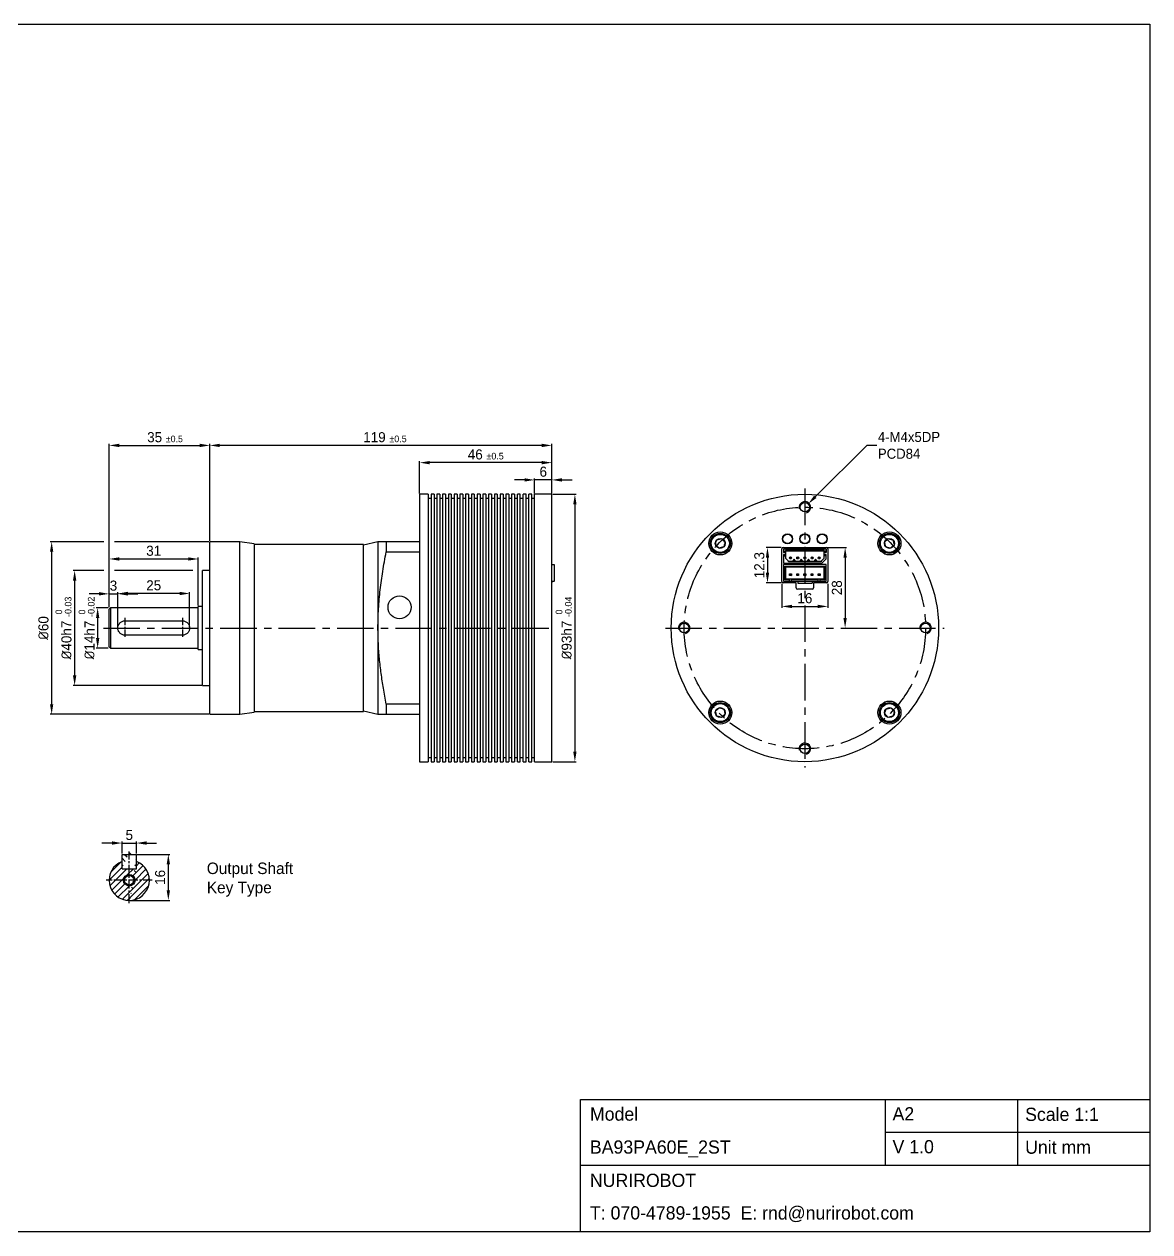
# Model space of a CAD drawing. Header units: millimetres. Extents: x 0 to 594, y 0 to 420.
# Drawn here: x 202.4 to 594, y 0 to 420 of the extents above; entities that cross this region are included whole.
import ezdxf

# ---------------------------------------------------------------- set-up
doc = ezdxf.new("R2010")
doc.units = ezdxf.units.MM
doc.header["$PDSIZE"] = -1
doc.linetypes.add('CENTERX2', pattern=[20.32, 12.7, -2.54, 2.54, -2.54])
doc.layers.add('외형선', color=7, linetype='Continuous', lineweight=25)
for name, color, linetype in [('중심선', 1, 'CENTERX2'), ('치수', 3, 'Continuous'), ('치수선', 3, 'Continuous')]:
    doc.layers.add(name, color=color, linetype=linetype)
doc.styles.get("Standard").update_dxf_attribs({"font": 'GOTHIC.TTF'})
doc.styles.add('누리로봇 문자스타일_20230829', font='GOTHIC.TTF')
doc.dimstyles.new('A2기본 치수스타일', dxfattribs={"dimtxt": 3.5, "dimasz": 3.5, "dimexe": 0.5, "dimexo": 0.3, "dimgap": 1, "dimtad": 1, "dimtoh": 1, "dimdec": 1, "dimzin": 12, "dimdsep": 46, "dimtxsty": '누리로봇 문자스타일_20230829', "dimcen": 0.09, "dimclrd": 3, "dimclre": 3, "dimclrt": 3, "dimadec": 0, "dimazin": 3, "dimtm": 1e-09, "dimtfac": 1, "dimtdec": 1, "dimtofl": 0, "dimtmove": 0, "dimatfit": 3, "dimfxl": 1, "dimfrac": 2, "dimarcsym": 0})
doc.dimstyles.new('A2지시선 치수스타일', dxfattribs={"dimtxt": 3.5, "dimasz": 3.5, "dimexe": 0.5, "dimexo": 0.3, "dimgap": 0.396875, "dimtad": 0, "dimtih": 1, "dimtoh": 1, "dimdec": 1, "dimzin": 12, "dimdsep": 46, "dimtxsty": '누리로봇 문자스타일_20230829', "dimcen": 0.09, "dimclrd": 3, "dimclre": 3, "dimclrt": 3, "dimadec": 0, "dimazin": 3, "dimtm": 1e-09, "dimtfac": 1, "dimtdec": 1, "dimtofl": 0, "dimtmove": 0, "dimatfit": 3, "dimfxl": 1, "dimfrac": 2, "dimarcsym": 0})
doc.dimstyles.new('A3기본 치수스타일', dxfattribs={"dimtxt": 4, "dimasz": 2.5, "dimexe": 0.5, "dimexo": 0.3, "dimgap": 1, "dimtad": 1, "dimtoh": 1, "dimdec": 1, "dimzin": 12, "dimdsep": 46, "dimtxsty": '누리로봇 문자스타일_20230829', "dimcen": 0.09, "dimclrd": 3, "dimclre": 3, "dimclrt": 3, "dimadec": 0, "dimazin": 3, "dimtm": 1e-09, "dimtfac": 1, "dimtdec": 1, "dimtofl": 0, "dimtmove": 0, "dimatfit": 3, "dimfxl": 1, "dimfrac": 2, "dimarcsym": 0})
doc.dimstyles.new('A3치수선 초과 치수스타일', dxfattribs={"dimtxt": 4, "dimasz": 2.5, "dimexe": 0.5, "dimexo": 0.3, "dimgap": 1, "dimtad": 1, "dimdec": 1, "dimzin": 12, "dimdsep": 46, "dimtxsty": '누리로봇 문자스타일_20230829', "dimcen": 0.09, "dimclrd": 3, "dimclre": 3, "dimclrt": 3, "dimadec": 0, "dimazin": 3, "dimtm": 1e-09, "dimtfac": 1, "dimtdec": 1, "dimtofl": 0, "dimtmove": 0, "dimatfit": 3, "dimfxl": 1, "dimfrac": 2, "dimarcsym": 0})

# ---------------------------------------------------------------- blocks, each defined once
blk = doc.blocks.new('*D62')
at = {"layer": 'Defpoints', "color": 0}
for p in [(267, 273.5), (386, 256.5), (267, 240)]:
    blk.add_point(p, dxfattribs=at)
at = {"layer": '치수', "color": 3, "lineweight": -2}
for p, q in [((267, 240.3), (267, 274)), ((382.5, 273.5), (270.5, 273.5)), ((386, 256.8), (386, 274))]:
    blk.add_line(p, q, dxfattribs=at)
at = {"layer": '치수', "color": 3}
for points in [[(270.5, 274.08), (270.5, 272.92), (267, 273.5)], [(382.5, 274.08), (382.5, 272.92), (386, 273.5)]]:
    blk.add_solid(points, dxfattribs=at)
at = {"layer": '치수', "color": 3, "insert": (327.93, 276.34), "char_height": 3.5, "attachment_point": 5, "style": '누리로봇 문자스타일_20230829'}
blk.add_mtext('119 {\\H0.66x;%%P0.5}', dxfattribs=at)
blk = doc.blocks.new('*D69')
at = {"layer": 'Defpoints', "color": 0}
for p in [(267, 273.5), (267, 240), (232, 217)]:
    blk.add_point(p, dxfattribs=at)
at = {"layer": '치수', "color": 3, "lineweight": -2}
for p, q in [((232, 217.3), (232, 274)), ((235.5, 273.5), (263.5, 273.5)), ((267, 240.3), (267, 274))]:
    blk.add_line(p, q, dxfattribs=at)
at = {"layer": '치수', "color": 3}
for points in [[(235.5, 274.08), (235.5, 272.92), (232, 273.5)], [(263.5, 274.08), (263.5, 272.92), (267, 273.5)]]:
    blk.add_solid(points, dxfattribs=at)
at = {"layer": '치수', "color": 3, "insert": (251.43, 276.34), "char_height": 3.5, "attachment_point": 5, "style": '누리로봇 문자스타일_20230829'}
blk.add_mtext('35 {\\H0.65x;%%P0.5}', dxfattribs=at)
blk = doc.blocks.new('*D70')
at = {"layer": 'Defpoints', "color": 0}
for p in [(386, 256.5), (386, 163.5), (394, 163.5)]:
    blk.add_point(p, dxfattribs=at)
at = {"layer": '치수', "color": 3, "lineweight": -2}
for p, q in [((386.3, 256.5), (394.5, 256.5)), ((394, 253), (394, 167)), ((386.3, 163.5), (394.5, 163.5))]:
    blk.add_line(p, q, dxfattribs=at)
at = {"layer": '치수', "color": 3}
for points in [[(393.42, 253), (394.58, 253), (394, 256.5)], [(393.42, 167), (394.58, 167), (394, 163.5)]]:
    blk.add_solid(points, dxfattribs=at)
at = {"layer": '치수', "color": 3, "insert": (390.14, 210), "char_height": 3.5, "attachment_point": 5, "rotation": 90, "style": '누리로봇 문자스타일_20230829'}
blk.add_mtext('{\\fISOCPEUR|b0|i0|c0|p34;%%C}93h7 {\\H0.66x;\\S 0^ -0.04;}', dxfattribs=at)
blk = doc.blocks.new('*D71')
at = {"layer": 'Defpoints', "color": 0}
for p in [(380, 261.5), (380, 256.5), (386, 256.5)]:
    blk.add_point(p, dxfattribs=at)
at = {"layer": '치수', "color": 3, "lineweight": -2}
for p, q in [((376.5, 261.5), (373, 261.5)), ((380, 256.8), (380, 262)), ((386, 261.5), (380, 261.5)), ((386, 256.8), (386, 262)), ((389.5, 261.5), (393, 261.5))]:
    blk.add_line(p, q, dxfattribs=at)
at = {"layer": '치수', "color": 3}
for points in [[(376.5, 262.08), (376.5, 260.92), (380, 261.5)], [(389.5, 262.08), (389.5, 260.92), (386, 261.5)]]:
    blk.add_solid(points, dxfattribs=at)
at = {"layer": '치수', "color": 3, "insert": (383, 264.34), "char_height": 3.5, "attachment_point": 5, "style": '누리로봇 문자스타일_20230829'}
blk.add_mtext('6', dxfattribs=at)
blk = doc.blocks.new('*D72')
at = {"layer": 'Defpoints', "color": 0}
for p in [(340, 267.5), (340, 256.5), (386, 256.5)]:
    blk.add_point(p, dxfattribs=at)
at = {"layer": '치수', "color": 3, "lineweight": -2}
for p, q in [((340, 256.8), (340, 268)), ((382.5, 267.5), (343.5, 267.5)), ((386, 256.8), (386, 268))]:
    blk.add_line(p, q, dxfattribs=at)
at = {"layer": '치수', "color": 3}
for points in [[(343.5, 268.08), (343.5, 266.92), (340, 267.5)], [(382.5, 268.08), (382.5, 266.92), (386, 267.5)]]:
    blk.add_solid(points, dxfattribs=at)
at = {"layer": '치수', "color": 3, "insert": (363, 270.34), "char_height": 3.5, "attachment_point": 5, "style": '누리로봇 문자스타일_20230829'}
blk.add_mtext('46 {\\H0.66x;%%P0.5}', dxfattribs=at)
blk = doc.blocks.new('*D73')
at = {"layer": 'Defpoints', "color": 0}
for p in [(481.5, 238), (488, 210), (488, 210)]:
    blk.add_point(p, dxfattribs=at)
at = {"layer": '치수', "color": 3, "lineweight": -2}
for p, q in [((481.8, 238), (488.5, 238)), ((488, 234.5), (488, 213.5)), ((488.3, 210), (488.5, 210))]:
    blk.add_line(p, q, dxfattribs=at)
at = {"layer": '치수', "color": 3}
for points in [[(487.42, 234.5), (488.58, 234.5), (488, 238)], [(487.42, 213.5), (488.58, 213.5), (488, 210)]]:
    blk.add_solid(points, dxfattribs=at)
at = {"layer": '치수', "color": 3, "insert": (485.16, 224), "char_height": 3.5, "attachment_point": 5, "rotation": 90, "style": '누리로봇 문자스타일_20230829'}
blk.add_mtext('28', dxfattribs=at)
blk = doc.blocks.new('*D74')
at = {"layer": 'Defpoints', "color": 0}
for p in [(466, 225.7), (482, 225.7), (482, 217.5)]:
    blk.add_point(p, dxfattribs=at)
at = {"layer": '치수', "color": 3, "lineweight": -2}
for p, q in [((466, 225.4), (466, 217)), ((482, 225.4), (482, 217)), ((469.5, 217.5), (478.5, 217.5))]:
    blk.add_line(p, q, dxfattribs=at)
at = {"layer": '치수', "color": 3}
for points in [[(469.5, 218.08), (469.5, 216.92), (466, 217.5)], [(478.5, 218.08), (478.5, 216.92), (482, 217.5)]]:
    blk.add_solid(points, dxfattribs=at)
at = {"layer": '치수', "color": 3, "insert": (474, 220.34), "char_height": 3.5, "attachment_point": 5, "style": '누리로봇 문자스타일_20230829'}
blk.add_mtext('16', dxfattribs=at)
blk = doc.blocks.new('*D75')
at = {"layer": 'Defpoints', "color": 0}
for p in [(466, 238), (461, 225.7), (466, 225.7)]:
    blk.add_point(p, dxfattribs=at)
at = {"layer": '치수', "color": 3, "lineweight": -2}
for p, q in [((465.7, 238), (460.5, 238)), ((461, 234.5), (461, 229.2)), ((465.7, 225.7), (460.5, 225.7))]:
    blk.add_line(p, q, dxfattribs=at)
at = {"layer": '치수', "color": 3}
for points in [[(460.42, 234.5), (461.58, 234.5), (461, 238)], [(460.42, 229.2), (461.58, 229.2), (461, 225.7)]]:
    blk.add_solid(points, dxfattribs=at)
at = {"layer": '치수', "color": 3, "insert": (458.16, 231.85), "char_height": 3.5, "attachment_point": 5, "rotation": 90, "style": '누리로봇 문자스타일_20230829'}
blk.add_mtext('12.3', dxfattribs=at)
blk = doc.blocks.new('*D76')
at = {"color": 3, "lineweight": -2}
for p, q in [((495.5, 273.5), (477.64, 255.64)), ((499, 273.5), (495.5, 273.5))]:
    blk.add_line(p, q, dxfattribs=at)
at = {"color": 3}
blk.add_solid([(477.23, 256.05), (478.05, 255.23), (475.17, 253.17)], dxfattribs=at)
at = {"layer": 'Defpoints', "color": 0}
for p in [(475.17, 253.17), (472.83, 250.83)]:
    blk.add_point(p, dxfattribs=at)
at = {"color": 3, "insert": (499.4, 273.5), "char_height": 3.5, "attachment_point": 4, "style": '누리로봇 문자스타일_20230829'}
blk.add_mtext('{\\fPMingLiU|b0|i0|c129|p0;4-M4x5DP\\PPCD84}', dxfattribs=at)
blk = doc.blocks.new('*D135')
at = {"layer": 'Defpoints', "color": 0}
for p in [(232, 217), (228, 203), (232, 203)]:
    blk.add_point(p, dxfattribs=at)
at = {"layer": '치수선', "color": 3, "lineweight": -2}
for p, q in [((231.7, 217), (227.5, 217)), ((228, 213.5), (228, 206.5)), ((231.7, 203), (227.5, 203))]:
    blk.add_line(p, q, dxfattribs=at)
at = {"layer": '치수선', "color": 3}
for points in [[(227.42, 213.5), (228.58, 213.5), (228, 217)], [(227.42, 206.5), (228.58, 206.5), (228, 203)]]:
    blk.add_solid(points, dxfattribs=at)
at = {"layer": '치수선', "color": 3, "insert": (224.14, 210), "char_height": 3.5, "attachment_point": 5, "rotation": 90, "style": '누리로봇 문자스타일_20230829'}
blk.add_mtext('{\\fISOCPEUR|b0|i0|c0|p34;%%C}14h7 {\\H0.66x;\\S 0^ -0.02;}', dxfattribs=at)
blk = doc.blocks.new('*D136')
at = {"layer": 'Defpoints', "color": 0}
for p in [(264.5, 230), (220, 190), (264.5, 190)]:
    blk.add_point(p, dxfattribs=at)
at = {"layer": '치수선', "color": 3, "lineweight": -2}
for p, q in [((230.12, 230), (219.5, 230)), ((261.12, 230), (233.87, 230)), ((220, 226.5), (220, 193.5)), ((264.2, 190), (219.5, 190))]:
    blk.add_line(p, q, dxfattribs=at)
at = {"layer": '치수선', "color": 3}
for points in [[(219.42, 226.5), (220.58, 226.5), (220, 230)], [(219.42, 193.5), (220.58, 193.5), (220, 190)]]:
    blk.add_solid(points, dxfattribs=at)
at = {"layer": '치수선', "color": 3, "insert": (216.14, 210), "char_height": 3.5, "attachment_point": 5, "rotation": 90, "style": '누리로봇 문자스타일_20230829'}
blk.add_mtext('{\\fISOCPEUR|b0|i0|c0|p34;%%C}40h7 {\\H0.66x;\\S 0^ -0.03;}', dxfattribs=at)
blk = doc.blocks.new('*D137')
at = {"layer": 'Defpoints', "color": 0}
for p in [(267, 240), (212, 180), (267, 180)]:
    blk.add_point(p, dxfattribs=at)
at = {"layer": '치수선', "color": 3, "lineweight": -2}
for p, q in [((230.13, 240), (211.5, 240)), ((266.7, 240), (233.88, 240)), ((212, 236.5), (212, 183.5)), ((266.7, 180), (211.5, 180))]:
    blk.add_line(p, q, dxfattribs=at)
at = {"layer": '치수선', "color": 3}
for points in [[(211.42, 236.5), (212.58, 236.5), (212, 240)], [(211.42, 183.5), (212.58, 183.5), (212, 180)]]:
    blk.add_solid(points, dxfattribs=at)
at = {"layer": '치수선', "color": 3, "insert": (209.16, 210), "char_height": 3.5, "attachment_point": 5, "rotation": 90, "style": '누리로봇 문자스타일_20230829'}
blk.add_mtext('{\\fISOCPEUR|b0|i0|c0|p34;%%C}60', dxfattribs=at)
blk = doc.blocks.new('*D131')
at = {"layer": 'Defpoints', "color": 0}
for p in [(235, 221.99), (235, 210), (260, 210)]:
    blk.add_point(p, dxfattribs=at)
at = {"layer": '치수', "color": 3, "lineweight": -2}
for p, q in [((235, 210.3), (235, 222.49)), ((256.5, 221.99), (238.5, 221.99)), ((260, 210.3), (260, 222.49))]:
    blk.add_line(p, q, dxfattribs=at)
at = {"layer": '치수', "color": 3}
for points in [[(238.5, 222.58), (238.5, 221.41), (235, 221.99)], [(256.5, 222.58), (256.5, 221.41), (260, 221.99)]]:
    blk.add_solid(points, dxfattribs=at)
at = {"layer": '치수', "color": 3, "insert": (247.5, 224.83), "char_height": 3.5, "attachment_point": 5, "style": '누리로봇 문자스타일_20230829'}
blk.add_mtext('25', dxfattribs=at)
blk = doc.blocks.new('*D138')
at = {"layer": 'Defpoints', "color": 0}
for p in [(263, 234), (232, 217), (263, 217.5)]:
    blk.add_point(p, dxfattribs=at)
at = {"layer": '치수', "color": 3, "lineweight": -2}
for p, q in [((232, 217.3), (232, 234.5)), ((235.5, 234), (259.5, 234)), ((263, 217.8), (263, 234.5))]:
    blk.add_line(p, q, dxfattribs=at)
at = {"layer": '치수', "color": 3}
for points in [[(235.5, 234.58), (235.5, 233.42), (232, 234)], [(259.5, 234.58), (259.5, 233.42), (263, 234)]]:
    blk.add_solid(points, dxfattribs=at)
at = {"layer": '치수', "color": 3, "insert": (247.5, 236.84), "char_height": 3.5, "attachment_point": 5, "style": '누리로봇 문자스타일_20230829'}
blk.add_mtext('31', dxfattribs=at)
blk = doc.blocks.new('*D132')
at = {"layer": 'Defpoints', "color": 0}
for p in [(232, 221), (235, 221.88), (235, 210)]:
    blk.add_point(p, dxfattribs=at)
at = {"layer": '치수', "color": 3, "lineweight": -2}
for p, q in [((228.5, 221.88), (225, 221.88)), ((232, 221.3), (232, 222.38)), ((232, 221.88), (235, 221.88)), ((235, 210.3), (235, 222.38)), ((238.5, 221.88), (242, 221.88))]:
    blk.add_line(p, q, dxfattribs=at)
at = {"layer": '치수', "color": 3}
for points in [[(228.5, 222.47), (228.5, 221.3), (232, 221.88)], [(238.5, 222.47), (238.5, 221.3), (235, 221.88)]]:
    blk.add_solid(points, dxfattribs=at)
at = {"layer": '치수', "color": 3, "insert": (233.5, 224.72), "char_height": 3.5, "attachment_point": 5, "style": '누리로봇 문자스타일_20230829'}
blk.add_mtext('3', dxfattribs=at)
blk = doc.blocks.new('*D133')
at = {"layer": 'Defpoints', "color": 0}
for p in [(241.5, 135.21), (236.5, 131.27), (241.5, 131.27)]:
    blk.add_point(p, dxfattribs=at)
at = {"layer": '치수선', "color": 3, "lineweight": -2}
for p, q in [((233, 135.21), (229.5, 135.21)), ((236.5, 131.57), (236.5, 135.71)), ((236.5, 135.21), (241.5, 135.21)), ((241.5, 131.57), (241.5, 135.71)), ((245, 135.21), (248.5, 135.21))]:
    blk.add_line(p, q, dxfattribs=at)
at = {"layer": '치수선', "color": 3}
for points in [[(233, 135.8), (233, 134.63), (236.5, 135.21)], [(245, 135.8), (245, 134.63), (241.5, 135.21)]]:
    blk.add_solid(points, dxfattribs=at)
at = {"layer": '치수선', "color": 3, "insert": (239, 138.01), "char_height": 3.5, "attachment_point": 5, "style": '누리로봇 문자스타일_20230829'}
blk.add_mtext('5', dxfattribs=at)
blk = doc.blocks.new('*D134')
at = {"layer": 'Defpoints', "color": 0}
for p in [(241.5, 131.27), (252.59, 131.27), (239, 115.27)]:
    blk.add_point(p, dxfattribs=at)
at = {"layer": '치수선', "color": 3, "lineweight": -2}
for p, q in [((241.8, 131.27), (253.09, 131.27)), ((252.59, 118.77), (252.59, 127.77)), ((239.3, 115.27), (253.09, 115.27))]:
    blk.add_line(p, q, dxfattribs=at)
at = {"layer": '치수선', "color": 3}
for points in [[(252, 127.77), (253.17, 127.77), (252.59, 131.27)], [(252, 118.77), (253.17, 118.77), (252.59, 115.27)]]:
    blk.add_solid(points, dxfattribs=at)
at = {"layer": '치수선', "color": 3, "insert": (249.75, 123.27), "char_height": 3.5, "attachment_point": 5, "rotation": 90, "style": '누리로봇 문자스타일_20230829'}
blk.add_mtext('16', dxfattribs=at)

msp = doc.modelspace()

# ---------------------------------------------------------------- hatches: boundary and pattern name
h = msp.add_hatch()
h.set_pattern_fill('ANSI31', color=256, scale=0.5, angle=90)
h.set_pattern_definition([(135, (82, 44.1771), (-1.122532, -1.122532), [])])
edge = h.paths.add_edge_path()
edge.add_line((236.5, 131.27), (241.5, 131.27))
edge.add_line((239, 114.27), (239, 132.27))
edge.add_line((236.5, 126.27), (241.5, 126.27))
edge.add_line((241.5, 126.27), (241.5, 131.27))
edge = h.paths.add_edge_path()
edge.add_line((236.5, 131.27), (241.5, 131.27))
edge.add_line((236.5, 126.27), (236.5, 131.27))
edge.add_line((236.5, 126.27), (241.5, 126.27))
edge.add_line((239, 114.27), (239, 132.27))
h = msp.add_hatch()
h.set_pattern_fill('ANSI31', color=256, scale=0.5)
h.set_pattern_definition([(45, (82, 44.1771), (-1.122532, 1.122532), [])])
h.paths.add_polyline_path([(241.5, 128.8), (241.5, 126.27), (239, 126.27), (239, 124.27, -0.414214), (241, 122.27), (246, 122.27, 0.310868)])
h.paths.add_polyline_path([(239, 126.27), (236.5, 126.27), (236.5, 128.8, 0.310868), (232, 122.27), (237, 122.27, -0.414214), (239, 124.27)])
h.paths.add_polyline_path([(239, 120.27, -0.414214), (237, 122.27), (232, 122.27, 0.414214), (239, 115.27)])
h.paths.add_polyline_path([(246, 122.27), (241, 122.27, -0.414214), (239, 120.27), (239, 115.27, 0.414214)])

# ---------------------------------------------------------------- linework, layer by layer
for p, q in [((340, 240), (340, 180)), ((236.5, 126.27), (236.5, 131.27)), ((236.5, 131.27), (241.5, 131.27)), ((241.5, 126.27), (241.5, 131.27)), ((236.5, 126.27), (241.5, 126.27))]:
    msp.add_line(p, q)
at = {"lineweight": -3}
msp.add_line((501.94, 46.03), (501.94, 23.17), dxfattribs=at)
at = {"lineweight": -3, "ltscale": 3}
for p, q in [((547.97, 46.03), (547.97, 23.17)), ((501.94, 34.68), (594, 34.68)), ((396, 23.17), (594, 23.17))]:
    msp.add_line(p, q, dxfattribs=at)
msp.add_lwpolyline([(0, 420), (594, 420), (594, 0), (0, 0)], close=True)
msp.add_lwpolyline([(396, 0), (396, 46.03), (594, 46.03), (594, 0)], close=True, dxfattribs=at)
msp.add_circle((239, 122.27), 2)
for centre, radius, start, end in [((474, 252), 2, 285, 195), ((432, 210), 2, 285, 195), ((516, 210), 2, 285, 195), ((474, 168), 2, 285, 195), ((239, 122.27), 7, 110.9248, 69.0752)]:
    msp.add_arc(centre, radius, start, end)
at = {"layer": '외형선', "linetype": 'Continuous', "lineweight": 25}
for p, q in [((343, 256.5), (340, 256.5)), ((340, 256.5), (340, 163.5)), ((343, 256.5), (343, 163.5)), ((345, 256.5), (344, 256.5)), ((344, 256.5), (344, 163.5)), ((345, 256.5), (345, 163.5)), ((347, 256.5), (346, 256.5)), ((346, 256.5), (346, 163.5)), ((347, 256.5), (347, 163.5)), ((349, 256.5), (348, 256.5)), ((348, 256.5), (348, 163.5)), ((349, 256.5), (349, 163.5)), ((351, 256.5), (350, 256.5)), ((350, 256.5), (350, 163.5)), ((351, 256.5), (351, 163.5)), ((353, 256.5), (352, 256.5)), ((352, 256.5), (352, 163.5)), ((353, 256.5), (353, 163.5)), ((355, 256.5), (354, 256.5)), ((354, 256.5), (354, 163.5)), ((355, 256.5), (355, 163.5)), ((357, 256.5), (356, 256.5)), ((356, 256.5), (356, 163.5)), ((357, 256.5), (357, 163.5)), ((359, 256.5), (358, 256.5)), ((358, 256.5), (358, 163.5)), ((359, 256.5), (359, 163.5)), ((361, 256.5), (360, 256.5)), ((360, 256.5), (360, 163.5)), ((361, 256.5), (361, 163.5)), ((363, 256.5), (362, 256.5)), ((362, 256.5), (362, 163.5)), ((363, 256.5), (363, 163.5)), ((365, 256.5), (364, 256.5)), ((364, 256.5), (364, 163.5)), ((365, 256.5), (365, 163.5)), ((367, 256.5), (366, 256.5)), ((366, 256.5), (366, 163.5)), ((367, 256.5), (367, 163.5)), ((369, 256.5), (368, 256.5)), ((368, 256.5), (368, 163.5)), ((369, 256.5), (369, 163.5)), ((371, 256.5), (370, 256.5)), ((370, 256.5), (370, 163.5)), ((371, 256.5), (371, 163.5)), ((373, 256.5), (372, 256.5)), ((372, 256.5), (372, 163.5)), ((373, 256.5), (373, 163.5)), ((375, 256.5), (374, 256.5)), ((374, 163.5), (374, 256.5)), ((375, 163.5), (375, 256.5)), ((377, 256.5), (376, 256.5)), ((376, 163.5), (376, 256.5)), ((377, 163.5), (377, 256.5)), ((379, 256.5), (378, 256.5)), ((378, 163.5), (378, 256.5)), ((379, 163.5), (379, 256.5)), ((386, 256.5), (380, 256.5)), ((380, 163.5), (380, 256.5)), ((386, 163.5), (386, 256.5)), ((344, 255), (343, 255)), ((346, 255), (345, 255)), ((348, 255), (347, 255)), ((350, 255), (349, 255)), ((352, 255), (351, 255)), ((354, 255), (353, 255)), ((356, 255), (355, 255)), ((358, 255), (357, 255)), ((360, 255), (359, 255)), ((362, 255), (361, 255)), ((364, 255), (363, 255)), ((366, 255), (365, 255)), ((368, 255), (367, 255)), ((370, 255), (369, 255)), ((372, 255), (371, 255)), ((374, 255), (373, 255)), ((376, 255), (375, 255)), ((378, 255), (377, 255)), ((380, 255), (379, 255)), ((277.5, 240), (267, 240)), ((267, 180), (267, 240)), ((282.5, 239.3), (277.5, 240)), ((277.5, 180), (277.5, 240)), ((325.5, 240), (320.5, 238.75)), ((325.5, 240), (325.5, 180)), ((328.36, 240), (328.36, 236.46)), ((340, 240), (328.36, 240)), ((282.5, 239.3), (282.5, 180.7)), ((320.5, 239), (282.5, 239)), ((320.5, 181), (320.5, 239)), ((328.36, 236.46), (340, 236.46)), ((466, 226.2), (466, 237.5)), ((466.5, 238), (481.5, 238)), ((481.45, 237.43), (466.55, 237.43)), ((466.55, 237.43), (466.55, 236.24)), ((466.55, 236.71), (467.25, 236.71)), ((466.55, 236.24), (467.25, 236.24)), ((466.55, 235.54), (466.55, 232.53)), ((466.55, 235.54), (467.25, 235.54)), ((467.25, 236.98), (467.25, 234.32)), ((480.75, 236.98), (467.25, 236.98)), ((480.75, 236.73), (467.25, 236.73)), ((480.75, 234.32), (480.75, 236.98)), ((481.45, 236.71), (480.75, 236.71)), ((481.45, 236.24), (480.75, 236.24)), ((481.45, 235.54), (480.75, 235.54)), ((481.45, 237.43), (481.45, 236.24)), ((481.45, 234.03), (481.45, 235.54)), ((482, 237.5), (482, 226.2)), ((386, 232.03), (386.8, 232.03)), ((386.8, 232.03), (386.8, 226.23)), ((466.55, 235.06), (467.25, 235.06)), ((466.55, 232.53), (479.95, 232.53)), ((481.45, 232.03), (466.55, 232.03)), ((466.55, 232.03), (466.55, 226.23)), ((467.1, 226.78), (467.1, 231.48)), ((467.35, 231.23), (467.1, 231.48)), ((467.1, 231.48), (480.9, 231.48)), ((467.25, 234.32), (468.34, 233.23)), ((467.35, 227.03), (467.35, 231.23)), ((467.35, 231.23), (480.65, 231.23)), ((468.34, 233.23), (479.66, 233.23)), ((468.34, 232.98), (468.34, 233.23)), ((479.66, 232.98), (468.34, 232.98)), ((469, 234.7), (469, 234.36)), ((469, 234), (469, 234.35)), ((470.25, 233.93), (469.75, 233.23)), ((470.75, 233.23), (470.25, 233.93)), ((471.5, 234.7), (471.5, 234.36)), ((471.5, 234), (471.5, 234.35)), ((472.75, 233.93), (472.25, 233.23)), ((473.25, 233.23), (472.75, 233.93)), ((474, 234.7), (474, 234.36)), ((474, 234), (474, 234.35)), ((475.25, 233.93), (474.75, 233.23)), ((475.75, 233.23), (475.25, 233.93)), ((476.5, 234.7), (476.5, 234.36)), ((476.5, 234), (476.5, 234.35)), ((477.75, 233.93), (477.25, 233.23)), ((478.25, 233.23), (477.75, 233.93)), ((479, 234.7), (479, 234.36)), ((479, 234), (479, 234.35)), ((479.66, 233.23), (480.75, 234.32)), ((479.66, 233.23), (479.66, 232.98)), ((479.95, 232.53), (481.45, 234.03)), ((480.65, 231.23), (480.9, 231.48)), ((480.65, 231.23), (480.65, 227.03)), ((481.45, 235.06), (480.75, 235.06)), ((480.9, 231.48), (480.9, 226.78)), ((481.45, 226.23), (481.45, 232.03)), ((267, 230), (264.5, 230)), ((264.5, 190), (264.5, 230)), ((467.35, 227.03), (467.1, 226.78)), ((480.65, 227.03), (467.35, 227.03)), ((468.65, 226.23), (468.65, 227.03)), ((468.68, 228.21), (468.68, 228.85)), ((468.68, 228.85), (468.88, 228.65)), ((468.68, 228.85), (469.32, 228.85)), ((468.88, 228.41), (468.68, 228.21)), ((469.32, 228.21), (468.68, 228.21)), ((468.88, 228.65), (468.88, 228.41)), ((469.12, 228.65), (468.88, 228.65)), ((468.88, 228.41), (469.12, 228.41)), ((469.32, 228.85), (469.12, 228.65)), ((469.12, 228.41), (469.12, 228.65)), ((469.12, 228.41), (469.32, 228.21)), ((469.32, 228.85), (469.32, 228.21)), ((469.35, 226.23), (469.35, 227.03)), ((471.18, 228.21), (471.18, 228.85)), ((471.18, 228.85), (471.38, 228.65)), ((471.18, 228.85), (471.82, 228.85)), ((471.38, 228.41), (471.18, 228.21)), ((471.82, 228.21), (471.18, 228.21)), ((471.38, 228.65), (471.38, 228.41)), ((471.62, 228.65), (471.38, 228.65)), ((471.38, 228.41), (471.62, 228.41)), ((471.82, 228.85), (471.62, 228.65)), ((471.62, 228.41), (471.62, 228.65)), ((471.62, 228.41), (471.82, 228.21)), ((471.82, 228.85), (471.82, 228.21)), ((473.68, 228.85), (474.32, 228.85)), ((473.68, 228.85), (473.88, 228.65)), ((473.68, 228.21), (473.68, 228.85)), ((473.88, 228.41), (473.68, 228.21)), ((474.32, 228.21), (473.68, 228.21)), ((473.88, 228.65), (473.88, 228.41)), ((474.12, 228.65), (473.88, 228.65)), ((473.88, 228.41), (474.12, 228.41)), ((474.32, 228.85), (474.12, 228.65)), ((474.12, 228.41), (474.12, 228.65)), ((474.12, 228.41), (474.32, 228.21)), ((474.32, 228.85), (474.32, 228.21)), ((476.18, 228.85), (476.82, 228.85)), ((476.18, 228.85), (476.38, 228.65)), ((476.18, 228.21), (476.18, 228.85)), ((476.38, 228.41), (476.18, 228.21)), ((476.82, 228.21), (476.18, 228.21)), ((476.62, 228.65), (476.38, 228.65)), ((476.38, 228.65), (476.38, 228.41)), ((476.38, 228.41), (476.62, 228.41)), ((476.82, 228.85), (476.62, 228.65)), ((476.62, 228.41), (476.62, 228.65)), ((476.62, 228.41), (476.82, 228.21)), ((476.82, 228.85), (476.82, 228.21)), ((478.65, 226.23), (478.65, 227.03)), ((478.68, 228.85), (479.32, 228.85)), ((478.68, 228.85), (478.88, 228.65)), ((478.68, 228.21), (478.68, 228.85)), ((478.88, 228.41), (478.68, 228.21)), ((479.32, 228.21), (478.68, 228.21)), ((479.12, 228.65), (478.88, 228.65)), ((478.88, 228.65), (478.88, 228.41)), ((478.88, 228.41), (479.12, 228.41)), ((479.32, 228.85), (479.12, 228.65)), ((479.12, 228.41), (479.12, 228.65)), ((479.12, 228.41), (479.32, 228.21)), ((479.32, 228.85), (479.32, 228.21)), ((479.35, 226.23), (479.35, 227.03)), ((480.65, 227.03), (480.9, 226.78)), ((386, 226.23), (386.8, 226.23)), ((386.8, 226.23), (386, 225.96)), ((471, 225.7), (466.5, 225.7)), ((466.55, 226.23), (481.45, 226.23)), ((468.65, 226.78), (467.1, 226.78)), ((478.65, 226.78), (469.35, 226.78)), ((471, 224), (471, 225.7)), ((471.5, 226.23), (471.5, 225.64)), ((471.5, 225.64), (476.5, 225.64)), ((476.5, 223.5), (471.5, 223.5)), ((476.5, 226.23), (476.5, 225.64)), ((477, 225.7), (477, 224)), ((481.5, 225.7), (477, 225.7)), ((480.9, 226.78), (479.35, 226.78)), ((232.5, 217), (232, 216.5)), ((232, 203.5), (232, 216.5)), ((263, 217), (232.5, 217)), ((232.5, 217), (232.5, 203)), ((264.5, 217.5), (263, 217.5)), ((263, 202.5), (263, 217.5)), ((237.5, 212.5), (257.5, 212.5)), ((257.5, 207.5), (237.5, 207.5)), ((232, 203.5), (232.5, 203)), ((232.5, 203), (263, 203)), ((263, 202.5), (264.5, 202.5)), ((264.5, 190), (267, 190)), ((277.5, 180), (282.5, 180.7)), ((282.5, 181), (320.5, 181)), ((320.5, 181.25), (325.5, 180)), ((340, 183.54), (328.36, 183.54)), ((328.36, 183.54), (328.36, 180)), ((267, 180), (277.5, 180)), ((328.36, 180), (340, 180)), ((343, 165), (344, 165)), ((345, 165), (346, 165)), ((347, 165), (348, 165)), ((349, 165), (350, 165)), ((351, 165), (352, 165)), ((353, 165), (354, 165)), ((355, 165), (356, 165)), ((357, 165), (358, 165)), ((359, 165), (360, 165)), ((361, 165), (362, 165)), ((363, 165), (364, 165)), ((365, 165), (366, 165)), ((367, 165), (368, 165)), ((369, 165), (370, 165)), ((371, 165), (372, 165)), ((373, 165), (374, 165)), ((375, 165), (376, 165)), ((377, 165), (378, 165)), ((379, 165), (380, 165)), ((340, 163.5), (343, 163.5)), ((344, 163.5), (345, 163.5)), ((346, 163.5), (347, 163.5)), ((348, 163.5), (349, 163.5)), ((350, 163.5), (351, 163.5)), ((352, 163.5), (353, 163.5)), ((354, 163.5), (355, 163.5)), ((356, 163.5), (357, 163.5)), ((358, 163.5), (359, 163.5)), ((360, 163.5), (361, 163.5)), ((362, 163.5), (363, 163.5)), ((364, 163.5), (365, 163.5)), ((366, 163.5), (367, 163.5)), ((368, 163.5), (369, 163.5)), ((370, 163.5), (371, 163.5)), ((372, 163.5), (373, 163.5)), ((374, 163.5), (375, 163.5)), ((376, 163.5), (377, 163.5)), ((378, 163.5), (379, 163.5)), ((380, 163.5), (386, 163.5))]:
    msp.add_line(p, q, dxfattribs=at)
for centre, radius in [((474, 210), 46.5), ((474, 252), 1.65), ((444.58, 239.42), 4), ((444.58, 239.42), 3.5), ((444.58, 239.42), 3.15), ((444.58, 239.42), 1.73), ((468, 241), 1.75), ((468, 241), 1.65), ((474, 241), 1.75), ((474, 241), 1.65), ((480, 241), 1.75), ((480, 241), 1.65), ((503.42, 239.42), 4), ((503.42, 239.42), 3.5), ((503.42, 239.42), 3.15), ((503.42, 239.42), 1.73), ((469, 234.35), 0.35), ((469, 234.35), 0.005), ((471.5, 234.35), 0.35), ((471.5, 234.35), 0.005), ((474, 234.35), 0.35), ((474, 234.35), 0.005), ((476.5, 234.35), 0.35), ((476.5, 234.35), 0.005), ((479, 234.35), 0.35), ((479, 234.35), 0.005), ((333, 217.2), 4), ((432, 210), 1.65), ((516, 210), 1.65), ((444.58, 180.58), 4), ((444.58, 180.58), 3.5), ((444.58, 180.58), 3.15), ((444.58, 180.58), 1.73), ((503.42, 180.58), 4), ((503.42, 180.58), 3.5), ((503.42, 180.58), 3.15), ((503.42, 180.58), 1.73), ((474, 168), 1.65), ((239, 122.26), 1.65)]:
    msp.add_circle(centre, radius, dxfattribs=at)
for centre, start, end in [((466.5, 237.5), 90, 180), ((481.5, 237.5), 360, 90), ((466.5, 226.2), 180, 270), ((471.5, 224), 180, 270), ((476.5, 224), 270, 360), ((481.5, 226.2), 270, 360)]:
    msp.add_arc(centre, 0.5, start, end, dxfattribs=at)
for points, knots in [([(328.36, 240), (328.02, 240), (327.38, 240), (326.59, 240), (325.98, 240), (325.58, 240), (325.53, 240), (325.5, 240)], [0, 0, 0, 0, 0.208562, 0.405083, 0.600917, 0.800102, 1, 1, 1, 1]), ([(442.9, 238.99), (442.96, 239.19), (443.1, 239.67), (443.26, 240.25), (443.36, 240.59), (443.38, 240.66)], [0, 0, 0, 0, 0.366242, 0.87108, 1, 1, 1, 1]), ([(443.38, 240.66), (443.68, 240.73), (444.24, 240.88), (444.8, 241.02), (445.06, 241.08)], [0, 0, 0, 0, 0.534645, 1, 1, 1, 1]), ([(445.06, 241.08), (445.27, 240.86), (445.68, 240.44), (446.08, 240.03), (446.26, 239.84)], [0, 0, 0, 0, 0.534645, 1, 1, 1, 1]), ([(446.26, 239.84), (446.24, 239.77), (446.15, 239.42), (445.98, 238.85), (445.85, 238.37), (445.79, 238.17)], [0, 0, 0, 0, 0.12892, 0.633758, 1, 1, 1, 1]), ([(501.75, 239.89), (501.97, 240.1), (502.39, 240.51), (502.8, 240.91), (502.99, 241.1)], [0, 0, 0, 0, 0.534645, 1, 1, 1, 1]), ([(502.17, 238.21), (502.1, 238.51), (501.96, 239.07), (501.82, 239.63), (501.75, 239.89)], [0, 0, 0, 0, 0.534645, 1, 1, 1, 1]), ([(502.99, 241.1), (503.19, 241.04), (503.67, 240.9), (504.25, 240.74), (504.59, 240.64), (504.66, 240.62)], [0, 0, 0, 0, 0.366242, 0.87108, 1, 1, 1, 1]), ([(504.66, 240.62), (504.73, 240.32), (504.88, 239.76), (505.02, 239.2), (505.08, 238.94)], [0, 0, 0, 0, 0.534645, 1, 1, 1, 1]), ([(325.5, 210), (325.54, 212.22), (325.62, 216.67), (326.25, 223.23), (327.15, 229.83), (327.95, 234.2), (328.36, 236.46)], [0, 0, 0, 0, 0.250376, 0.500066, 0.7412917, 1, 1, 1, 1]), ([(444.11, 237.75), (443.9, 237.97), (443.49, 238.39), (443.09, 238.8), (442.9, 238.99)], [0, 0, 0, 0, 0.534645, 1, 1, 1, 1]), ([(445.79, 238.17), (445.49, 238.1), (444.93, 237.96), (444.37, 237.82), (444.11, 237.75)], [0, 0, 0, 0, 0.5346453, 1, 1, 1, 1]), ([(503.84, 237.74), (503.77, 237.76), (503.42, 237.85), (502.85, 238.02), (502.37, 238.15), (502.17, 238.21)], [0, 0, 0, 0, 0.12892, 0.633758, 1, 1, 1, 1]), ([(505.08, 238.94), (504.86, 238.73), (504.44, 238.32), (504.03, 237.92), (503.84, 237.74)], [0, 0, 0, 0, 0.5346453, 1, 1, 1, 1]), ([(235, 210), (235.01, 210.17), (235.03, 210.5), (235.23, 211.12), (235.69, 211.81), (236.38, 212.27), (237, 212.47), (237.33, 212.49), (237.5, 212.5)], [0, 0, 0, 0, 0.125491, 0.250539, 0.500107, 0.749207, 0.873922, 1, 1, 1, 1]), ([(237.5, 207.5), (237.34, 207.51), (237, 207.53), (236.38, 207.73), (235.69, 208.19), (235.23, 208.88), (235.03, 209.51), (235.01, 209.84), (235, 210)], [0, 0, 0, 0, 0.124839, 0.250853, 0.500367, 0.749618, 0.875158, 1, 1, 1, 1]), ([(257.5, 212.5), (257.66, 212.49), (258, 212.47), (258.62, 212.27), (259.31, 211.81), (259.77, 211.12), (259.97, 210.49), (259.99, 210.16), (260, 210)], [0, 0, 0, 0, 0.124839, 0.250853, 0.500368, 0.749619, 0.875158, 1, 1, 1, 1]), ([(260, 210), (259.99, 209.83), (259.97, 209.5), (259.77, 208.88), (259.31, 208.19), (258.62, 207.73), (258, 207.53), (257.67, 207.51), (257.5, 207.5)], [0, 0, 0, 0, 0.12549, 0.250539, 0.500107, 0.749209, 0.873922, 1, 1, 1, 1]), ([(328.36, 183.54), (328.02, 185.37), (327.38, 188.91), (326.59, 194.19), (325.98, 199.41), (325.58, 204.68), (325.53, 208.22), (325.5, 210)], [0, 0, 0, 0, 0.208562, 0.405083, 0.600917, 0.800102, 1, 1, 1, 1]), ([(442.92, 181.06), (443.14, 181.27), (443.56, 181.68), (443.97, 182.08), (444.16, 182.26)], [0, 0, 0, 0, 0.5346453, 1, 1, 1, 1]), ([(443.34, 179.38), (443.27, 179.68), (443.12, 180.24), (442.98, 180.8), (442.92, 181.06)], [0, 0, 0, 0, 0.534645, 1, 1, 1, 1]), ([(444.16, 182.26), (444.23, 182.24), (444.58, 182.15), (445.15, 181.98), (445.63, 181.85), (445.83, 181.79)], [0, 0, 0, 0, 0.12892, 0.633758, 1, 1, 1, 1]), ([(445.83, 181.79), (445.9, 181.49), (446.04, 180.93), (446.18, 180.37), (446.25, 180.11)], [0, 0, 0, 0, 0.534645, 1, 1, 1, 1]), ([(501.74, 180.16), (501.76, 180.23), (501.85, 180.58), (502.02, 181.15), (502.15, 181.63), (502.21, 181.83)], [0, 0, 0, 0, 0.12892, 0.633758, 1, 1, 1, 1]), ([(502.21, 181.83), (502.51, 181.9), (503.07, 182.04), (503.63, 182.18), (503.89, 182.25)], [0, 0, 0, 0, 0.534645, 1, 1, 1, 1]), ([(503.89, 182.25), (504.1, 182.03), (504.51, 181.61), (504.91, 181.2), (505.1, 181.01)], [0, 0, 0, 0, 0.534645, 1, 1, 1, 1]), ([(505.1, 181.01), (505.04, 180.81), (504.9, 180.33), (504.74, 179.75), (504.64, 179.41), (504.62, 179.34)], [0, 0, 0, 0, 0.3662415, 0.8710803, 1, 1, 1, 1]), ([(325.5, 180), (325.54, 180), (325.62, 180), (326.25, 180), (327.15, 180), (327.95, 180), (328.36, 180)], [0, 0, 0, 0, 0.250376, 0.500066, 0.7412917, 1, 1, 1, 1]), ([(445.01, 178.9), (444.81, 178.96), (444.33, 179.1), (443.75, 179.26), (443.41, 179.36), (443.34, 179.38)], [0, 0, 0, 0, 0.366242, 0.87108, 1, 1, 1, 1]), ([(446.25, 180.11), (446.03, 179.9), (445.61, 179.49), (445.2, 179.09), (445.01, 178.9)], [0, 0, 0, 0, 0.534645, 1, 1, 1, 1]), ([(502.94, 178.92), (502.73, 179.14), (502.32, 179.56), (501.92, 179.97), (501.74, 180.16)], [0, 0, 0, 0, 0.5346453, 1, 1, 1, 1]), ([(504.62, 179.34), (504.32, 179.27), (503.76, 179.12), (503.2, 178.98), (502.94, 178.92)], [0, 0, 0, 0, 0.534645, 1, 1, 1, 1])]:
    msp.add_open_spline(points, degree=3, knots=knots, dxfattribs=at)
at = {"layer": '중심선'}
for p, q in [((474, 258.5), (474, 161.5)), ((230, 210), (387, 210)), ((425.5, 210), (522.5, 210))]:
    msp.add_line(p, q, dxfattribs=at)
at = {"layer": '중심선', "ltscale": 0.2}
for p, q in [((237.5, 213.5), (237.5, 206.5)), ((257.5, 213.5), (257.5, 206.5))]:
    msp.add_line(p, q, dxfattribs=at)
at = {"layer": '중심선', "ltscale": 0.25}
for p, q in [((239, 114.27), (239, 132.27)), ((247, 122.27), (231, 122.27))]:
    msp.add_line(p, q, dxfattribs=at)
at = {"layer": '중심선'}
msp.add_circle((474, 210), 42, dxfattribs=at)

# ---------------------------------------------------------------- texts
at = {"color": 3, "ltscale": 0.5, "insert": (265.97, 122.49), "char_height": 4, "attachment_point": 4, "style": '누리로봇 문자스타일_20230829'}
msp.add_mtext_dynamic_manual_height_columns('Output Shaft\\PKey Type', width=96.9919, gutter_width=7.94, heights=[21.82], dxfattribs=at)
at = {"lineweight": -3, "attachment_point": 1, "style": '누리로봇 문자스타일_20230829'}
for s, insert, char_height, width in [('Model', (399.25, 43.26), 4.603, 15.1906), ('BA93PA60E_2ST', (399.23, 31.8), 4.6032, 56.4459), ('NURIROBOT', (399.23, 20.22), 4.603, 57.1107), ('T: 070-4789-1955  E: rnd@nurirobot.com', (399.24, 8.89), 4.6032, 120.5355)]:
    msp.add_mtext(s, dxfattribs=dict(at, insert=insert, char_height=char_height, width=width))
at = {"lineweight": -3, "attachment_point": 1}
for s, insert, char_height, width in [('A2', (504.5, 43.35), 4.603, 17.118), ('{\\fCentury Gothic|b0|i0|c0|p34;Scale 1:1}', (550.62, 43.18), 4.6032, 75.5303), ('V 1.0', (504.5, 31.91), 4.603, 17.118), ('Unit mm', (550.62, 31.75), 4.603, 75.5303)]:
    msp.add_mtext(s, dxfattribs=dict(at, insert=insert, char_height=char_height, width=width))

# ---------------------------------------------------------------- dimensions: what is measured, and where the dimension line sits
dim = msp.add_diameter_dim_2p(p1=(472.83, 250.83), p2=(475.17, 253.17), text='{\\fPMingLiU|b0|i0|c129|p0;4-M4x5DP\\PPCD84}', dimstyle='A2지시선 치수스타일', override={"dimcen": 0})
dim.commit()
dim.dimension.update_dxf_attribs({"geometry": '*D76', "text_midpoint": (512.9, 273.5), "dimtype": 163})
at = {"layer": '치수'}
for base, p1, p2, text, dimstyle, picture, middle in [((267, 273.5), (232, 217), (267, 240), '<> {\\H0.65x;%%P0.5}', 'A3기본 치수스타일', '*D69', (251.43, 273.5)), ((267, 273.5), (386, 256.5), (267, 240), '<> {\\H0.66x;%%P0.5}', 'A2기본 치수스타일', '*D62', (327.93, 273.5)), ((340, 267.5), (386, 256.5), (340, 256.5), '<> {\\H0.66x;%%P0.5}', 'A2기본 치수스타일', '*D72', (363, 267.5))]:
    dim = msp.add_linear_dim(base=base, p1=p1, p2=p2, text=text, dimstyle=dimstyle, override={"dimtxt": 3.5, "dimasz": 3.5, "dimtmove": 0}, dxfattribs=at)
    dim.commit()
    dim.dimension.update_dxf_attribs({"geometry": picture, "text_midpoint": middle, "dimtype": 160})
for base, p1, p2, dimstyle, override, picture, middle in [((380, 261.5), (386, 256.5), (380, 256.5), 'A2기본 치수스타일', {"dimtxt": 3.5, "dimasz": 3.5, "dimtofl": 1, "dimtmove": 0}, '*D71', (383, 264.34)), ((263, 234), (232, 217), (263, 217.5), 'A3기본 치수스타일', {"dimtxt": 3.5, "dimasz": 3.5}, '*D138', (247.5, 236.84)), ((235, 221.99), (260, 210), (235, 210), 'A3기본 치수스타일', {"dimtxt": 3.5, "dimasz": 3.5, "dimtofl": 1}, '*D131', (247.5, 224.83)), ((482, 217.5), (466, 225.7), (482, 225.7), 'A3기본 치수스타일', {"dimtxt": 3.5, "dimasz": 3.5}, '*D74', (474, 220.34))]:
    dim = msp.add_linear_dim(base=base, p1=p1, p2=p2, dimstyle=dimstyle, override=override, dxfattribs=at)
    dim.commit()
    dim.dimension.update_dxf_attribs({"geometry": picture, "text_midpoint": middle})
dim = msp.add_linear_dim(base=(394, 163.5), p1=(386, 256.5), p2=(386, 163.5), angle=90, text='{\\fISOCPEUR|b0|i0|c0|p34;%%C}<>h7 {\\H0.66x;\\S 0^ -0.04;}', dimstyle='A2기본 치수스타일', override={"dimtxt": 3.5, "dimasz": 3.5}, dxfattribs=at)
dim.commit()
dim.dimension.update_dxf_attribs({"geometry": '*D70', "text_midpoint": (394, 210), "dimtype": 160})
for base, p1, p2, picture, middle in [((461, 225.7), (466, 238), (466, 225.7), '*D75', (458.16, 231.85)), ((488, 210), (481.5, 238), (488, 210), '*D73', (485.16, 224))]:
    dim = msp.add_linear_dim(base=base, p1=p1, p2=p2, angle=90, dimstyle='A3기본 치수스타일', override={"dimtxt": 3.5, "dimasz": 3.5}, dxfattribs=at)
    dim.commit()
    dim.dimension.update_dxf_attribs({"geometry": picture, "text_midpoint": middle})
dim = msp.add_linear_dim(base=(235, 221.88), p1=(232, 221), p2=(235, 210), dimstyle='A3기본 치수스타일', override={"dimtxt": 3.5, "dimasz": 3.5, "dimtofl": 1}, dxfattribs=at)
dim.commit()
dim.dimension.update_dxf_attribs({"geometry": '*D132', "text_midpoint": (233.5, 221.88), "dimtype": 160})
at = {"layer": '치수선'}
for base, p1, p2, text, picture, middle in [((212, 180), (267, 240), (267, 180), '{\\fISOCPEUR|b0|i0|c0|p34;%%C}<>', '*D137', (209.16, 210)), ((220, 190), (264.5, 230), (264.5, 190), '{\\fISOCPEUR|b0|i0|c0|p34;%%C}<>h7 {\\H0.66x;\\S 0^ -0.03;}', '*D136', (216.14, 210))]:
    dim = msp.add_linear_dim(base=base, p1=p1, p2=p2, angle=90, text=text, dimstyle='A3기본 치수스타일', override={"dimtxt": 3.5, "dimasz": 3.5, "dimtmove": 0}, dxfattribs=at)
    dim.commit()
    dim.dimension.update_dxf_attribs({"geometry": picture, "text_midpoint": middle})
dim = msp.add_linear_dim(base=(228, 203), p1=(232, 217), p2=(232, 203), angle=90, text='{\\fISOCPEUR|b0|i0|c0|p34;%%C}<>h7 {\\H0.66x;\\S 0^ -0.02;}', dimstyle='A3치수선 초과 치수스타일', override={"dimtxt": 3.5, "dimasz": 3.5}, dxfattribs=at)
dim.commit()
dim.dimension.update_dxf_attribs({"geometry": '*D135', "text_midpoint": (228, 210), "dimtype": 160})
dim = msp.add_linear_dim(base=(241.5, 135.21), p1=(236.5, 131.27), p2=(241.5, 131.27), dimstyle='A3기본 치수스타일', override={"dimtxt": 3.5, "dimasz": 3.5, "dimtofl": 1}, dxfattribs=at)
dim.commit()
dim.dimension.update_dxf_attribs({"geometry": '*D133', "text_midpoint": (239, 138.01)})
dim = msp.add_linear_dim(base=(252.59, 131.27), p1=(239, 115.27), p2=(241.5, 131.27), angle=90, dimstyle='A3치수선 초과 치수스타일', override={"dimtxt": 3.5, "dimasz": 3.5, "dimtofl": 1}, dxfattribs=at)
dim.commit()
dim.dimension.update_dxf_attribs({"geometry": '*D134', "text_midpoint": (252.59, 123.27), "dimtype": 160})

doc.saveas('drawing.dxf')
